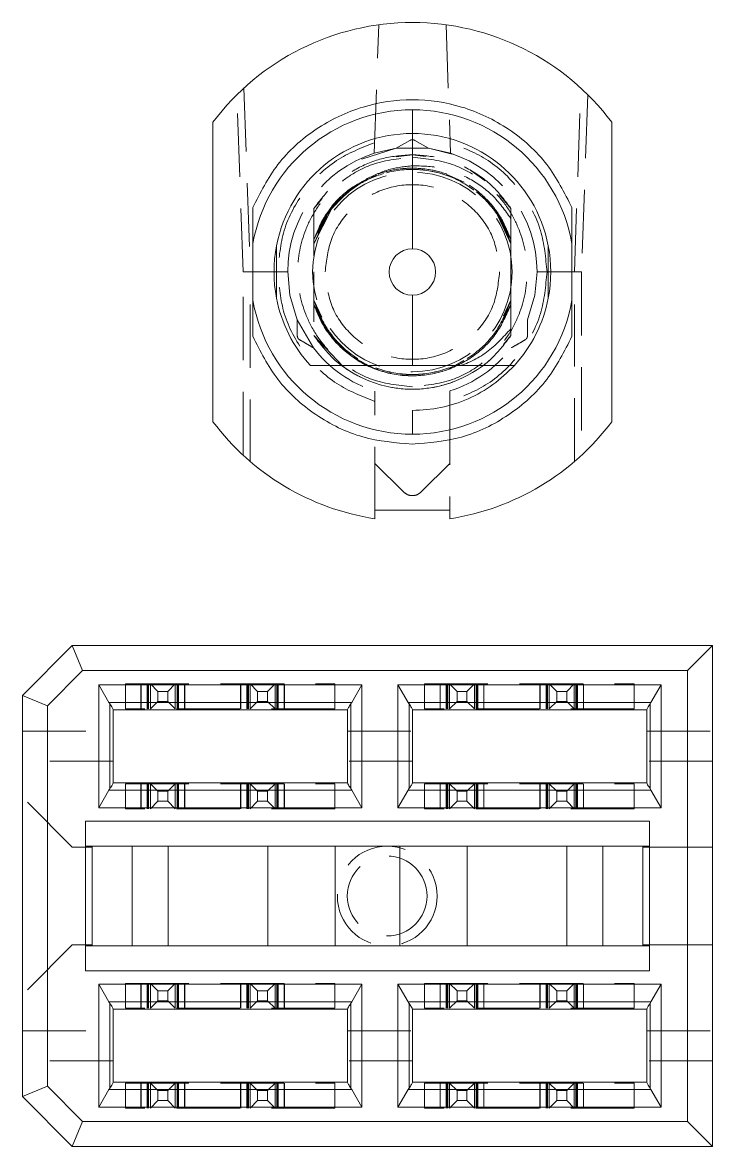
# Model space of a CAD drawing. Header units: millimetres. Extents: x 5 to 589, y 5 to 415.
# Drawn here: x 418.01 to 431.85, y 303.46 to 325.99 of the extents above; entities that cross this region are included whole.
import ezdxf

# ---------------------------------------------------------------- set-up
doc = ezdxf.new("R2010")
doc.units = ezdxf.units.MM
doc.linetypes.add('HIDDEN', pattern=[1.905, 1.27, -0.635])

msp = doc.modelspace()

# ---------------------------------------------------------------- linework, layer by layer
at = {"color": 7, "linetype": 'HIDDEN', "lineweight": 0}
for p, q in [((425.067, 323.369), (425.157, 325.943)), ((426.507, 325.943), (426.597, 323.369)), ((422.453, 324.675), (422.582, 320.989)), ((429.082, 320.989), (429.211, 324.675)), ((422.438, 320.989), (422.313, 324.541)), ((429.35, 324.541), (429.226, 320.989)), ((425.509, 323.468), (424.821, 323.248)), ((425.067, 323.369), (425.509, 323.468)), ((425.509, 323.468), (425.782, 323.625)), ((426.155, 323.468), (425.509, 323.468)), ((425.882, 323.625), (426.155, 323.468)), ((426.155, 323.468), (426.597, 323.369)), ((426.633, 323.349), (426.155, 323.468)), ((425.832, 323.339), (425.508, 323.298)), ((425.832, 323.339), (425.522, 323.3)), ((426.097, 323.306), (425.832, 323.339)), ((427.289, 322.813), (427.007, 323.024)), ((426.872, 322.79), (426.511, 322.948)), ((424.022, 322.46), (423.857, 322.262)), ((423.974, 322.402), (423.857, 322.262)), ((427.807, 322.262), (427.578, 322.536)), ((423.857, 321.99), (423.857, 322.262)), ((423.857, 322.262), (423.857, 321.64)), ((423.857, 321.555), (424.218, 322.26)), ((424.121, 322.154), (423.857, 321.64)), ((423.857, 321.64), (424.121, 322.154)), ((427.807, 321.64), (427.544, 322.152)), ((427.544, 322.111), (427.807, 321.555)), ((427.807, 321.555), (427.544, 322.111)), ((427.544, 322.111), (427.807, 321.555)), ((427.807, 321.555), (427.544, 322.111)), ((427.807, 321.64), (427.807, 322.262)), ((424.087, 322.087), (423.857, 321.64)), ((423.857, 321.555), (424.108, 322.087)), ((424.108, 322.087), (423.857, 321.555)), ((423.857, 321.64), (424.087, 322.087)), ((423.857, 321.555), (424.108, 322.087)), ((424.108, 322.087), (423.857, 321.555)), ((423.857, 321.555), (424.078, 322.025)), ((424.078, 322.025), (423.857, 321.555)), ((427.807, 321.304), (427.807, 322.062)), ((427.807, 322.062), (427.807, 321.64)), ((423.107, 321.513), (423.107, 321.513)), ((423.857, 321.555), (423.857, 321.304)), ((427.807, 320.674), (427.807, 321.304)), ((422.582, 320.989), (422.438, 320.989)), ((422.438, 317.318), (422.438, 320.989)), ((423.132, 320.989), (422.582, 320.989)), ((423.132, 320.989), (423.332, 320.989)), ((423.857, 320.989), (423.857, 320.721)), ((428.332, 320.989), (428.532, 320.989)), ((429.082, 320.989), (428.532, 320.989)), ((429.082, 320.989), (429.226, 320.989)), ((429.226, 320.989), (429.226, 317.318)), ((423.857, 320.907), (423.857, 320.674)), ((423.857, 320.674), (423.857, 320.423)), ((427.807, 319.715), (427.807, 320.674)), ((422.582, 320.339), (422.582, 317.189)), ((424.017, 320.084), (423.857, 320.423)), ((423.857, 320.423), (424.017, 320.084)), ((423.857, 319.988), (423.857, 320.338)), ((424.151, 319.766), (423.857, 320.338)), ((424.151, 319.766), (423.857, 320.338)), ((423.857, 320.338), (423.981, 320.097)), ((427.645, 320.023), (427.807, 320.338)), ((427.807, 320.423), (427.657, 320.106)), ((427.659, 320.11), (427.807, 320.423)), ((427.807, 319.988), (427.807, 320.338)), ((427.807, 320.338), (427.807, 319.988)), ((429.082, 317.189), (429.082, 320.339)), ((423.524, 320.029), (423.846, 319.47)), ((428.14, 320.029), (428.14, 319.714)), ((424.434, 319.1), (423.857, 319.715)), ((423.857, 319.715), (424.055, 319.479)), ((427.658, 319.537), (427.807, 319.715)), ((423.846, 319.47), (423.574, 319.627)), ((425.082, 316.214), (425.082, 318.395)), ((426.582, 318.395), (426.582, 316.214)), ((425.655, 316.581), (425.082, 317.154)), ((426.582, 317.154), (426.009, 316.581)), ((420.077, 312.234), (420.077, 312.734)), ((420.077, 312.734), (424.277, 312.734)), ((420.387, 312.734), (420.387, 312.234)), ((420.392, 312.234), (420.392, 312.734)), ((420.512, 312.234), (420.512, 312.734)), ((420.512, 312.734), (420.512, 312.234)), ((420.532, 312.734), (420.532, 312.234)), ((420.542, 312.234), (420.542, 312.734)), ((420.542, 312.234), (420.542, 312.734)), ((420.577, 312.234), (420.577, 312.734)), ((420.577, 312.734), (420.727, 312.584)), ((421.077, 312.734), (420.927, 312.584)), ((421.077, 312.734), (421.077, 312.234)), ((421.112, 312.734), (421.112, 312.234)), ((421.112, 312.734), (421.112, 312.234)), ((421.122, 312.734), (421.122, 312.234)), ((421.141, 312.234), (421.141, 312.734)), ((421.142, 312.734), (421.142, 312.234)), ((421.262, 312.734), (421.262, 312.234)), ((421.267, 312.234), (421.267, 312.734)), ((422.387, 312.734), (422.387, 312.234)), ((422.392, 312.234), (422.392, 312.734)), ((422.512, 312.234), (422.512, 312.734)), ((422.512, 312.734), (422.512, 312.234)), ((422.532, 312.734), (422.532, 312.234)), ((422.542, 312.234), (422.542, 312.734)), ((422.542, 312.234), (422.542, 312.734)), ((422.577, 312.234), (422.577, 312.734)), ((422.577, 312.734), (422.727, 312.584)), ((422.927, 312.584), (423.077, 312.734)), ((423.077, 312.734), (423.077, 312.234)), ((423.112, 312.734), (423.112, 312.234)), ((423.112, 312.734), (423.112, 312.234)), ((423.122, 312.734), (423.122, 312.234)), ((423.141, 312.234), (423.141, 312.734)), ((423.142, 312.734), (423.142, 312.234)), ((423.262, 312.734), (423.262, 312.234)), ((423.267, 312.234), (423.267, 312.734)), ((424.277, 312.734), (424.277, 312.234)), ((426.077, 312.234), (426.077, 312.734)), ((426.077, 312.734), (430.277, 312.734)), ((426.387, 312.734), (426.387, 312.234)), ((426.392, 312.234), (426.392, 312.734)), ((426.512, 312.234), (426.512, 312.734)), ((426.512, 312.734), (426.512, 312.234)), ((426.532, 312.734), (426.532, 312.234)), ((426.542, 312.234), (426.542, 312.734)), ((426.542, 312.234), (426.542, 312.734)), ((426.577, 312.234), (426.577, 312.734)), ((426.577, 312.734), (426.727, 312.584)), ((427.077, 312.734), (426.927, 312.584)), ((427.077, 312.734), (427.077, 312.234)), ((427.112, 312.734), (427.112, 312.234)), ((427.112, 312.734), (427.112, 312.234)), ((427.122, 312.734), (427.122, 312.234)), ((427.141, 312.234), (427.141, 312.734)), ((427.142, 312.734), (427.142, 312.234)), ((427.262, 312.734), (427.262, 312.234)), ((427.267, 312.234), (427.267, 312.734)), ((428.387, 312.734), (428.387, 312.234)), ((428.392, 312.234), (428.392, 312.734)), ((428.512, 312.234), (428.512, 312.734)), ((428.512, 312.734), (428.512, 312.234)), ((428.532, 312.734), (428.532, 312.234)), ((428.542, 312.234), (428.542, 312.734)), ((428.542, 312.234), (428.542, 312.734)), ((428.577, 312.234), (428.577, 312.734)), ((428.577, 312.734), (428.727, 312.584)), ((428.927, 312.584), (429.077, 312.734)), ((429.077, 312.734), (429.077, 312.234)), ((429.112, 312.734), (429.112, 312.234)), ((429.112, 312.734), (429.112, 312.234)), ((429.122, 312.734), (429.122, 312.234)), ((429.141, 312.234), (429.141, 312.734)), ((429.142, 312.734), (429.142, 312.234)), ((429.262, 312.734), (429.262, 312.234)), ((429.267, 312.234), (429.267, 312.734)), ((430.277, 312.734), (430.277, 312.234)), ((420.727, 312.584), (420.727, 312.384)), ((420.927, 312.584), (420.727, 312.584)), ((420.927, 312.584), (420.927, 312.384)), ((422.727, 312.584), (422.927, 312.584)), ((422.727, 312.584), (422.727, 312.384)), ((422.927, 312.584), (422.927, 312.384)), ((426.727, 312.584), (426.727, 312.384)), ((426.927, 312.584), (426.727, 312.584)), ((426.927, 312.584), (426.927, 312.384)), ((428.727, 312.584), (428.927, 312.584)), ((428.727, 312.584), (428.727, 312.384)), ((428.927, 312.584), (428.927, 312.384)), ((424.277, 312.234), (420.077, 312.234)), ((420.577, 312.234), (420.727, 312.384)), ((420.727, 312.384), (420.927, 312.384)), ((420.927, 312.384), (421.077, 312.234)), ((422.727, 312.384), (422.577, 312.234)), ((422.727, 312.384), (422.927, 312.384)), ((422.927, 312.384), (423.077, 312.234)), ((430.277, 312.234), (426.077, 312.234)), ((426.577, 312.234), (426.727, 312.384)), ((426.727, 312.384), (426.927, 312.384)), ((426.927, 312.384), (427.077, 312.234)), ((428.727, 312.384), (428.577, 312.234)), ((428.727, 312.384), (428.927, 312.384)), ((428.927, 312.384), (429.077, 312.234)), ((418.012, 311.784), (419.832, 311.784)), ((424.532, 311.784), (425.832, 311.784)), ((430.532, 311.784), (431.852, 311.784)), ((419.832, 311.184), (418.012, 311.184)), ((425.832, 311.184), (424.532, 311.184)), ((431.852, 311.184), (430.532, 311.184)), ((420.077, 310.234), (420.077, 310.734)), ((420.077, 310.734), (424.277, 310.734)), ((420.387, 310.734), (420.387, 310.234)), ((420.392, 310.234), (420.392, 310.734)), ((420.512, 310.234), (420.512, 310.734)), ((420.512, 310.734), (420.512, 310.234)), ((420.532, 310.734), (420.532, 310.234)), ((420.542, 310.234), (420.542, 310.734)), ((420.542, 310.234), (420.542, 310.734)), ((420.577, 310.234), (420.577, 310.734)), ((420.577, 310.734), (420.727, 310.584)), ((421.077, 310.734), (420.927, 310.584)), ((421.077, 310.734), (421.077, 310.234)), ((421.112, 310.734), (421.112, 310.234)), ((421.112, 310.734), (421.112, 310.234)), ((421.122, 310.734), (421.122, 310.234)), ((421.141, 310.234), (421.141, 310.734)), ((421.142, 310.734), (421.142, 310.234)), ((421.262, 310.734), (421.262, 310.234)), ((421.267, 310.234), (421.267, 310.734)), ((422.387, 310.734), (422.387, 310.234)), ((422.392, 310.234), (422.392, 310.734)), ((422.512, 310.234), (422.512, 310.734)), ((422.512, 310.734), (422.512, 310.234)), ((422.532, 310.734), (422.532, 310.234)), ((422.542, 310.234), (422.542, 310.734)), ((422.542, 310.234), (422.542, 310.734)), ((422.577, 310.234), (422.577, 310.734)), ((422.577, 310.734), (422.727, 310.584)), ((422.927, 310.584), (423.077, 310.734)), ((423.077, 310.734), (423.077, 310.234)), ((423.112, 310.734), (423.112, 310.234)), ((423.112, 310.734), (423.112, 310.234)), ((423.122, 310.734), (423.122, 310.234)), ((423.141, 310.234), (423.141, 310.734)), ((423.142, 310.734), (423.142, 310.234)), ((423.262, 310.734), (423.262, 310.234)), ((423.267, 310.234), (423.267, 310.734)), ((424.277, 310.734), (424.277, 310.234)), ((426.077, 310.234), (426.077, 310.734)), ((426.077, 310.734), (430.277, 310.734)), ((426.387, 310.734), (426.387, 310.234)), ((426.392, 310.234), (426.392, 310.734)), ((426.512, 310.234), (426.512, 310.734)), ((426.512, 310.734), (426.512, 310.234)), ((426.532, 310.734), (426.532, 310.234)), ((426.542, 310.234), (426.542, 310.734)), ((426.542, 310.234), (426.542, 310.734)), ((426.577, 310.234), (426.577, 310.734)), ((426.577, 310.734), (426.727, 310.584)), ((427.077, 310.734), (426.927, 310.584)), ((427.077, 310.734), (427.077, 310.234)), ((427.112, 310.734), (427.112, 310.234)), ((427.112, 310.734), (427.112, 310.234)), ((427.122, 310.734), (427.122, 310.234)), ((427.141, 310.234), (427.141, 310.734)), ((427.142, 310.734), (427.142, 310.234)), ((427.262, 310.734), (427.262, 310.234)), ((427.267, 310.234), (427.267, 310.734)), ((428.387, 310.734), (428.387, 310.234)), ((428.392, 310.234), (428.392, 310.734)), ((428.512, 310.234), (428.512, 310.734)), ((428.512, 310.734), (428.512, 310.234)), ((428.532, 310.734), (428.532, 310.234)), ((428.542, 310.234), (428.542, 310.734)), ((428.542, 310.234), (428.542, 310.734)), ((428.577, 310.234), (428.577, 310.734)), ((428.577, 310.734), (428.727, 310.584)), ((428.927, 310.584), (429.077, 310.734)), ((429.077, 310.734), (429.077, 310.234)), ((429.112, 310.734), (429.112, 310.234)), ((429.112, 310.734), (429.112, 310.234)), ((429.122, 310.734), (429.122, 310.234)), ((429.141, 310.234), (429.141, 310.734)), ((429.142, 310.734), (429.142, 310.234)), ((429.262, 310.734), (429.262, 310.234)), ((429.267, 310.234), (429.267, 310.734)), ((430.277, 310.734), (430.277, 310.234)), ((419.012, 309.464), (418.012, 310.464)), ((420.927, 310.584), (420.727, 310.584)), ((420.727, 310.584), (420.727, 310.384)), ((420.927, 310.584), (420.927, 310.384)), ((422.727, 310.584), (422.927, 310.584)), ((422.727, 310.584), (422.727, 310.384)), ((422.927, 310.584), (422.927, 310.384)), ((426.727, 310.584), (426.727, 310.384)), ((426.927, 310.584), (426.727, 310.584)), ((426.927, 310.584), (426.927, 310.384)), ((428.727, 310.584), (428.927, 310.584)), ((428.727, 310.584), (428.727, 310.384)), ((428.927, 310.584), (428.927, 310.384)), ((424.277, 310.234), (420.077, 310.234)), ((420.577, 310.234), (420.727, 310.384)), ((420.727, 310.384), (420.927, 310.384)), ((420.927, 310.384), (421.077, 310.234)), ((422.727, 310.384), (422.577, 310.234)), ((422.727, 310.384), (422.927, 310.384)), ((422.927, 310.384), (423.077, 310.234)), ((430.277, 310.234), (426.077, 310.234)), ((426.577, 310.234), (426.727, 310.384)), ((426.727, 310.384), (426.927, 310.384)), ((426.927, 310.384), (427.077, 310.234)), ((428.727, 310.384), (428.577, 310.234)), ((428.727, 310.384), (428.927, 310.384)), ((428.927, 310.384), (429.077, 310.234)), ((419.276, 309.464), (419.012, 309.464)), ((431.852, 309.464), (430.588, 309.464)), ((419.012, 307.504), (418.012, 306.504)), ((419.012, 307.504), (419.276, 307.504)), ((431.852, 307.504), (430.588, 307.504)), ((420.077, 306.234), (420.077, 306.734)), ((420.077, 306.734), (424.277, 306.734)), ((420.387, 306.734), (420.387, 306.234)), ((420.392, 306.234), (420.392, 306.734)), ((420.512, 306.234), (420.512, 306.734)), ((420.512, 306.734), (420.512, 306.234)), ((420.532, 306.734), (420.532, 306.234)), ((420.542, 306.234), (420.542, 306.734)), ((420.542, 306.234), (420.542, 306.734)), ((420.577, 306.234), (420.577, 306.734)), ((420.577, 306.734), (420.727, 306.584)), ((420.727, 306.584), (420.727, 306.384)), ((420.927, 306.584), (420.727, 306.584)), ((421.077, 306.734), (420.927, 306.584)), ((420.927, 306.584), (420.927, 306.384)), ((421.077, 306.734), (421.077, 306.234)), ((421.112, 306.734), (421.112, 306.234)), ((421.112, 306.734), (421.112, 306.234)), ((421.122, 306.734), (421.122, 306.234)), ((421.141, 306.234), (421.141, 306.734)), ((421.142, 306.734), (421.142, 306.234)), ((421.262, 306.734), (421.262, 306.234)), ((421.267, 306.234), (421.267, 306.734)), ((422.387, 306.734), (422.387, 306.234)), ((422.392, 306.234), (422.392, 306.734)), ((422.512, 306.234), (422.512, 306.734)), ((422.512, 306.734), (422.512, 306.234)), ((422.532, 306.734), (422.532, 306.234)), ((422.542, 306.234), (422.542, 306.734)), ((422.542, 306.234), (422.542, 306.734)), ((422.577, 306.234), (422.577, 306.734)), ((422.577, 306.734), (422.727, 306.584)), ((422.727, 306.584), (422.927, 306.584)), ((422.727, 306.584), (422.727, 306.384)), ((422.927, 306.584), (423.077, 306.734)), ((422.927, 306.584), (422.927, 306.384)), ((423.077, 306.734), (423.077, 306.234)), ((423.112, 306.734), (423.112, 306.234)), ((423.112, 306.734), (423.112, 306.234)), ((423.122, 306.734), (423.122, 306.234)), ((423.141, 306.234), (423.141, 306.734)), ((423.142, 306.734), (423.142, 306.234)), ((423.262, 306.734), (423.262, 306.234)), ((423.267, 306.234), (423.267, 306.734)), ((424.277, 306.734), (424.277, 306.234)), ((426.077, 306.234), (426.077, 306.734)), ((426.077, 306.734), (430.277, 306.734)), ((426.387, 306.734), (426.387, 306.234)), ((426.392, 306.234), (426.392, 306.734)), ((426.512, 306.234), (426.512, 306.734)), ((426.512, 306.734), (426.512, 306.234)), ((426.532, 306.734), (426.532, 306.234)), ((426.542, 306.234), (426.542, 306.734)), ((426.542, 306.234), (426.542, 306.734)), ((426.577, 306.234), (426.577, 306.734)), ((426.577, 306.734), (426.727, 306.584)), ((426.727, 306.584), (426.727, 306.384)), ((426.927, 306.584), (426.727, 306.584)), ((427.077, 306.734), (426.927, 306.584)), ((426.927, 306.584), (426.927, 306.384)), ((427.077, 306.734), (427.077, 306.234)), ((427.112, 306.734), (427.112, 306.234)), ((427.112, 306.734), (427.112, 306.234)), ((427.122, 306.734), (427.122, 306.234)), ((427.141, 306.234), (427.141, 306.734)), ((427.142, 306.734), (427.142, 306.234)), ((427.262, 306.734), (427.262, 306.234)), ((427.267, 306.234), (427.267, 306.734)), ((428.387, 306.734), (428.387, 306.234)), ((428.392, 306.234), (428.392, 306.734)), ((428.512, 306.234), (428.512, 306.734)), ((428.512, 306.734), (428.512, 306.234)), ((428.532, 306.734), (428.532, 306.234)), ((428.542, 306.234), (428.542, 306.734)), ((428.542, 306.234), (428.542, 306.734)), ((428.577, 306.234), (428.577, 306.734)), ((428.577, 306.734), (428.727, 306.584)), ((428.727, 306.584), (428.927, 306.584)), ((428.727, 306.584), (428.727, 306.384)), ((428.927, 306.584), (429.077, 306.734)), ((428.927, 306.584), (428.927, 306.384)), ((429.077, 306.734), (429.077, 306.234)), ((429.112, 306.734), (429.112, 306.234)), ((429.112, 306.734), (429.112, 306.234)), ((429.122, 306.734), (429.122, 306.234)), ((429.141, 306.234), (429.141, 306.734)), ((429.142, 306.734), (429.142, 306.234)), ((429.262, 306.734), (429.262, 306.234)), ((429.267, 306.234), (429.267, 306.734)), ((430.277, 306.734), (430.277, 306.234)), ((420.577, 306.234), (420.727, 306.384)), ((420.727, 306.384), (420.927, 306.384)), ((420.927, 306.384), (421.077, 306.234)), ((422.727, 306.384), (422.577, 306.234)), ((422.727, 306.384), (422.927, 306.384)), ((422.927, 306.384), (423.077, 306.234)), ((426.577, 306.234), (426.727, 306.384)), ((426.727, 306.384), (426.927, 306.384)), ((426.927, 306.384), (427.077, 306.234)), ((428.727, 306.384), (428.577, 306.234)), ((428.727, 306.384), (428.927, 306.384)), ((428.927, 306.384), (429.077, 306.234)), ((424.277, 306.234), (420.077, 306.234)), ((430.277, 306.234), (426.077, 306.234)), ((418.012, 305.784), (419.832, 305.784)), ((424.532, 305.784), (425.832, 305.784)), ((430.532, 305.784), (431.852, 305.784)), ((419.832, 305.184), (418.012, 305.184)), ((425.832, 305.184), (424.532, 305.184)), ((431.852, 305.184), (430.532, 305.184)), ((420.077, 304.234), (420.077, 304.734)), ((420.077, 304.734), (424.277, 304.734)), ((420.387, 304.734), (420.387, 304.234)), ((420.392, 304.234), (420.392, 304.734)), ((420.512, 304.234), (420.512, 304.734)), ((420.512, 304.734), (420.512, 304.234)), ((420.532, 304.734), (420.532, 304.234)), ((420.542, 304.234), (420.542, 304.734)), ((420.542, 304.234), (420.542, 304.734)), ((420.577, 304.234), (420.577, 304.734)), ((420.577, 304.734), (420.727, 304.584)), ((420.927, 304.584), (420.727, 304.584)), ((420.727, 304.584), (420.727, 304.384)), ((421.077, 304.734), (420.927, 304.584)), ((420.927, 304.584), (420.927, 304.384)), ((421.077, 304.734), (421.077, 304.234)), ((421.112, 304.734), (421.112, 304.234)), ((421.112, 304.734), (421.112, 304.234)), ((421.122, 304.734), (421.122, 304.234)), ((421.141, 304.234), (421.141, 304.734)), ((421.142, 304.734), (421.142, 304.234)), ((421.262, 304.734), (421.262, 304.234)), ((421.267, 304.234), (421.267, 304.734)), ((422.387, 304.734), (422.387, 304.234)), ((422.392, 304.234), (422.392, 304.734)), ((422.512, 304.234), (422.512, 304.734)), ((422.512, 304.734), (422.512, 304.234)), ((422.532, 304.734), (422.532, 304.234)), ((422.542, 304.234), (422.542, 304.734)), ((422.542, 304.234), (422.542, 304.734)), ((422.577, 304.234), (422.577, 304.734)), ((422.577, 304.734), (422.727, 304.584)), ((422.727, 304.584), (422.927, 304.584)), ((422.727, 304.584), (422.727, 304.384)), ((422.927, 304.584), (423.077, 304.734)), ((422.927, 304.584), (422.927, 304.384)), ((423.077, 304.734), (423.077, 304.234)), ((423.112, 304.734), (423.112, 304.234)), ((423.112, 304.734), (423.112, 304.234)), ((423.122, 304.734), (423.122, 304.234)), ((423.141, 304.234), (423.141, 304.734)), ((423.142, 304.734), (423.142, 304.234)), ((423.262, 304.734), (423.262, 304.234)), ((423.267, 304.234), (423.267, 304.734)), ((424.277, 304.734), (424.277, 304.234)), ((426.077, 304.234), (426.077, 304.734)), ((426.077, 304.734), (430.277, 304.734)), ((426.387, 304.734), (426.387, 304.234)), ((426.392, 304.234), (426.392, 304.734)), ((426.512, 304.234), (426.512, 304.734)), ((426.512, 304.734), (426.512, 304.234)), ((426.532, 304.734), (426.532, 304.234)), ((426.542, 304.234), (426.542, 304.734)), ((426.542, 304.234), (426.542, 304.734)), ((426.577, 304.234), (426.577, 304.734)), ((426.577, 304.734), (426.727, 304.584)), ((426.727, 304.584), (426.727, 304.384)), ((426.927, 304.584), (426.727, 304.584)), ((427.077, 304.734), (426.927, 304.584)), ((426.927, 304.584), (426.927, 304.384)), ((427.077, 304.734), (427.077, 304.234)), ((427.112, 304.734), (427.112, 304.234)), ((427.112, 304.734), (427.112, 304.234)), ((427.122, 304.734), (427.122, 304.234)), ((427.141, 304.234), (427.141, 304.734)), ((427.142, 304.734), (427.142, 304.234)), ((427.262, 304.734), (427.262, 304.234)), ((427.267, 304.234), (427.267, 304.734)), ((428.387, 304.734), (428.387, 304.234)), ((428.392, 304.234), (428.392, 304.734)), ((428.512, 304.234), (428.512, 304.734)), ((428.512, 304.734), (428.512, 304.234)), ((428.532, 304.734), (428.532, 304.234)), ((428.542, 304.234), (428.542, 304.734)), ((428.542, 304.234), (428.542, 304.734)), ((428.577, 304.234), (428.577, 304.734)), ((428.577, 304.734), (428.727, 304.584)), ((428.727, 304.584), (428.927, 304.584)), ((428.727, 304.584), (428.727, 304.384)), ((428.927, 304.584), (429.077, 304.734)), ((428.927, 304.584), (428.927, 304.384)), ((429.077, 304.734), (429.077, 304.234)), ((429.112, 304.734), (429.112, 304.234)), ((429.112, 304.734), (429.112, 304.234)), ((429.122, 304.734), (429.122, 304.234)), ((429.141, 304.234), (429.141, 304.734)), ((429.142, 304.734), (429.142, 304.234)), ((429.262, 304.734), (429.262, 304.234)), ((429.267, 304.234), (429.267, 304.734)), ((430.277, 304.734), (430.277, 304.234)), ((420.577, 304.234), (420.727, 304.384)), ((420.727, 304.384), (420.927, 304.384)), ((420.927, 304.384), (421.077, 304.234)), ((422.727, 304.384), (422.577, 304.234)), ((422.727, 304.384), (422.927, 304.384)), ((422.927, 304.384), (423.077, 304.234)), ((426.577, 304.234), (426.727, 304.384)), ((426.727, 304.384), (426.927, 304.384)), ((426.927, 304.384), (427.077, 304.234)), ((428.727, 304.384), (428.577, 304.234)), ((428.727, 304.384), (428.927, 304.384)), ((428.927, 304.384), (429.077, 304.234)), ((424.277, 304.234), (420.077, 304.234)), ((430.277, 304.234), (426.077, 304.234))]:
    msp.add_line(p, q, dxfattribs=at)
at = {"color": 7, "linetype": 'Continuous', "lineweight": 15}
for p, q in [((425.832, 323.764), (425.832, 324.239)), ((421.832, 323.989), (421.832, 317.989)), ((429.832, 317.989), (429.832, 323.989)), ((425.832, 323.764), (425.832, 321.454)), ((425.832, 320.524), (425.832, 319.114)), ((425.832, 317.739), (425.832, 318.214)), ((425.082, 316.214), (426.582, 316.214)), ((425.082, 316.045), (425.082, 316.214)), ((426.582, 316.045), (426.582, 316.214)), ((419.012, 313.504), (418.012, 312.504)), ((419.219, 313.004), (419.012, 313.504)), ((431.852, 313.504), (419.012, 313.504)), ((431.852, 313.504), (431.352, 313.004)), ((431.852, 303.464), (431.852, 313.504)), ((418.512, 312.297), (419.219, 313.004)), ((431.352, 313.004), (419.219, 313.004)), ((431.352, 303.964), (431.352, 313.004)), ((419.543, 310.254), (419.543, 312.714)), ((419.543, 312.714), (424.821, 312.714)), ((419.543, 312.714), (419.747, 312.36)), ((424.821, 312.714), (424.616, 312.36)), ((424.821, 312.714), (424.821, 310.254)), ((425.543, 312.714), (430.821, 312.714)), ((425.543, 310.254), (425.543, 312.714)), ((425.543, 312.714), (425.747, 312.36)), ((430.821, 312.714), (430.616, 312.36)), ((430.821, 312.714), (430.821, 310.254)), ((418.512, 312.297), (418.012, 312.504)), ((418.012, 304.464), (418.012, 312.504)), ((418.512, 312.297), (418.512, 304.671)), ((424.616, 312.36), (419.747, 312.36)), ((419.765, 312.332), (419.765, 310.635)), ((419.832, 310.749), (419.832, 312.219)), ((424.532, 312.214), (419.832, 312.214)), ((424.532, 310.749), (424.532, 312.219)), ((424.599, 312.332), (424.599, 310.635)), ((430.616, 312.36), (425.747, 312.36)), ((425.765, 312.332), (425.765, 310.635)), ((425.832, 310.749), (425.832, 312.219)), ((430.532, 312.214), (425.832, 312.214)), ((430.532, 310.749), (430.532, 312.219)), ((430.599, 312.332), (430.599, 310.635)), ((424.532, 310.754), (419.832, 310.754)), ((430.532, 310.754), (425.832, 310.754)), ((419.747, 310.607), (419.543, 310.254)), ((419.747, 310.607), (424.616, 310.607)), ((424.616, 310.607), (424.821, 310.254)), ((425.543, 310.254), (425.747, 310.607)), ((425.747, 310.607), (430.616, 310.607)), ((430.616, 310.607), (430.821, 310.254)), ((424.821, 310.254), (419.543, 310.254)), ((430.821, 310.254), (425.543, 310.254)), ((419.276, 309.984), (430.588, 309.984)), ((419.276, 306.984), (419.276, 309.984)), ((430.588, 309.984), (430.588, 306.984)), ((419.276, 309.484), (430.588, 309.484)), ((419.412, 309.464), (419.276, 309.464)), ((419.412, 309.484), (419.412, 309.464)), ((419.412, 307.504), (419.412, 309.464)), ((420.212, 307.484), (420.212, 309.484)), ((420.932, 307.484), (420.932, 309.484)), ((422.932, 307.484), (422.932, 309.484)), ((424.282, 307.484), (424.282, 309.484)), ((425.582, 307.484), (425.582, 309.484)), ((426.932, 307.484), (426.932, 309.484)), ((428.932, 309.484), (428.932, 307.484)), ((429.652, 309.484), (429.652, 307.484)), ((430.452, 309.484), (430.452, 309.464)), ((430.588, 309.464), (430.452, 309.464)), ((430.452, 307.504), (430.452, 309.464)), ((419.412, 307.504), (419.276, 307.504)), ((419.276, 307.484), (430.588, 307.484)), ((419.412, 307.504), (419.412, 307.484)), ((430.452, 307.504), (430.452, 307.484)), ((430.588, 307.504), (430.452, 307.504)), ((430.588, 306.984), (419.276, 306.984)), ((419.543, 306.714), (424.821, 306.714)), ((419.543, 304.254), (419.543, 306.714)), ((419.543, 306.714), (419.747, 306.36)), ((424.616, 306.36), (424.821, 306.714)), ((424.821, 306.714), (424.821, 304.254)), ((425.543, 306.714), (430.821, 306.714)), ((425.543, 304.254), (425.543, 306.714)), ((425.543, 306.714), (425.747, 306.36)), ((430.821, 306.714), (430.616, 306.36)), ((430.821, 306.714), (430.821, 304.254)), ((419.747, 306.36), (424.616, 306.36)), ((425.747, 306.36), (430.616, 306.36)), ((419.765, 306.332), (419.765, 304.635)), ((419.832, 304.749), (419.832, 306.219)), ((419.832, 306.214), (424.532, 306.214)), ((424.532, 306.219), (424.532, 304.749)), ((424.599, 306.332), (424.599, 304.635)), ((425.765, 306.332), (425.765, 304.635)), ((425.832, 304.749), (425.832, 306.219)), ((425.832, 306.214), (430.532, 306.214)), ((430.532, 306.219), (430.532, 304.749)), ((430.599, 306.332), (430.599, 304.635)), ((418.012, 304.464), (418.512, 304.671)), ((418.512, 304.671), (419.219, 303.964)), ((419.747, 304.607), (419.543, 304.254)), ((419.747, 304.607), (424.616, 304.607)), ((424.532, 304.754), (419.832, 304.754)), ((424.616, 304.607), (424.821, 304.254)), ((425.747, 304.607), (425.543, 304.254)), ((425.747, 304.607), (430.616, 304.607)), ((430.532, 304.754), (425.832, 304.754)), ((430.616, 304.607), (430.821, 304.254)), ((419.012, 303.464), (418.012, 304.464)), ((424.821, 304.254), (419.543, 304.254)), ((430.821, 304.254), (425.543, 304.254)), ((419.219, 303.964), (419.012, 303.464)), ((419.219, 303.964), (431.352, 303.964)), ((431.852, 303.464), (431.352, 303.964)), ((431.852, 303.464), (419.012, 303.464))]:
    msp.add_line(p, q, dxfattribs=at)
at = {"color": 7, "linetype": 'HIDDEN', "lineweight": 0, "flags": 128}
for points in [[(426.859, 322.768), (426.859, 322.768)], [(423.857, 322.262), (423.857, 322.262)], [(427.807, 322.262), (427.807, 322.262)], [(427.807, 322.262), (427.807, 322.262)], [(427.807, 322.262), (427.807, 322.262)], [(427.807, 322.262), (427.807, 322.262)], [(427.807, 322.262), (427.807, 322.262)], [(427.807, 322.262), (427.807, 322.262)], [(427.807, 322.262), (427.807, 322.262)], [(427.611, 322.016), (427.611, 322.016)], [(423.857, 321.555), (423.857, 321.555)], [(423.857, 321.555), (423.857, 321.555)], [(423.857, 321.555), (423.857, 321.555)], [(423.857, 321.555), (423.857, 321.555)], [(423.857, 321.555), (423.857, 321.555)], [(423.857, 321.555), (423.857, 321.555)], [(423.857, 321.555), (423.857, 321.555)], [(423.857, 321.555), (423.857, 321.555)], [(427.807, 321.304), (427.807, 321.304)], [(423.524, 320.029), (423.376, 320.523), (423.332, 320.997)], [(428.332, 320.989), (428.288, 320.523), (428.14, 320.029)], [(427.807, 320.674), (427.807, 320.674)], [(423.857, 320.423), (423.857, 320.423)], [(423.857, 320.423), (423.857, 320.423)], [(423.857, 320.423), (423.857, 320.423)], [(423.857, 320.423), (423.857, 320.423)], [(423.857, 320.423), (423.857, 320.423)], [(423.857, 319.715), (423.857, 319.715)], [(427.807, 319.715), (427.807, 319.715)], [(427.807, 319.715), (427.807, 319.715)], [(427.807, 319.715), (427.807, 319.715)], [(427.807, 319.715), (427.807, 319.715)], [(427.807, 319.715), (427.807, 319.715)], [(427.807, 319.715), (427.807, 319.715)], [(427.807, 319.715), (427.807, 319.715)], [(427.807, 319.715), (427.807, 319.715)], [(426.608, 319.06), (426.579, 319.056), (426.57, 319.056), (426.569, 319.056), (426.568, 319.056), (426.568, 319.057), (426.568, 319.057), (426.568, 319.057), (426.568, 319.057), (426.568, 319.057), (426.568, 319.057), (426.568, 319.057), (426.568, 319.057), (426.568, 319.056), (426.568, 319.056), (426.568, 319.056), (426.568, 319.056), (426.568, 319.056), (426.568, 319.056), (426.568, 319.056), (426.568, 319.057), (426.568, 319.057), (426.568, 319.057), (426.568, 319.057), (426.568, 319.057), (426.568, 319.057), (426.568, 319.057), (426.568, 319.057), (426.568, 319.057), (426.568, 319.058), (426.568, 319.058), (426.571, 319.061), (426.701, 319.125), (426.864, 319.212)]]:
    msp.add_lwpolyline(points, dxfattribs=at)
at = {"color": 7, "linetype": 'HIDDEN', "lineweight": 0}
for centre, radius in [((425.832, 320.989), 2), ((425.327, 308.484), 1), ((425.327, 308.484), 0.8)]:
    msp.add_circle(centre, radius, dxfattribs=at)
at = {"color": 7, "linetype": 'Continuous', "lineweight": 15}
for radius, start, end in [(5, 36.8699, 143.1301), (3.25, 90, 169.9367), (3.25, 10.0633, 90), (2.775, 90, 169.1071), (2.775, 10.8929, 90), (2.775, 169.1068, 190.8929), (0.465, 90, 270), (0.465, 270, 90), (2.775, 349.1067, 10.8938), (3.25, 190.0633, 270), (2.775, 190.8932, 222.5066), (3.25, 270, 349.9367), (2.775, 317.4934, 349.1071), (5, 216.8699, 261.3731), (5, 278.6269, 323.1301)]:
    msp.add_arc((425.832, 320.989), radius, start, end, dxfattribs=at)
at = {"color": 7, "linetype": 'HIDDEN', "lineweight": 0}
for radius, start, end in [(2.5, 107.8157, 180), (2.5, 0, 72.1843), (2.35, 233.5058, 327.1851), (2.5, 217.4202, 252.5424), (2.5, 287.4576, 322.5798)]:
    msp.add_arc((425.832, 320.989), radius, start, end, dxfattribs=at)
at = {"color": 7, "linetype": 'Continuous', "lineweight": 15}
for centre, start_param, end_param in [((419.951, 312.714), 2.356194, 2.438914), ((424.412, 312.714), 3.844272, 3.926991), ((425.951, 312.714), 2.356194, 2.438914), ((430.412, 312.714), 3.844272, 3.926991), ((419.951, 310.254), 0.702679, 0.785398), ((424.412, 310.254), 5.497787, 5.580506), ((425.951, 310.254), 0.702679, 0.785398), ((430.412, 310.254), 5.497787, 5.580506), ((419.951, 306.714), 2.356194, 2.438914), ((424.412, 306.714), 3.844272, 3.926991), ((425.951, 306.714), 2.356194, 2.438914), ((430.412, 306.714), 3.844272, 3.926991), ((419.951, 304.254), 0.702679, 0.785398), ((424.412, 304.254), 5.497787, 5.580506), ((425.951, 304.254), 0.702679, 0.785398), ((430.412, 304.254), 5.497787, 5.580506)]:
    msp.add_ellipse(centre, major_axis=(0, 0.5), ratio=0.57735, start_param=start_param, end_param=end_param, dxfattribs=at)
for points, knots in [([(422.632, 322.278), (422.783, 322.577), (423.092, 323.189), (423.875, 323.891), (424.815, 324.34), (425.832, 324.487), (426.849, 324.34), (427.789, 323.891), (428.572, 323.189), (428.881, 322.577), (429.032, 322.278)], [0, 0, 0, 0, 0.122205, 0.25, 0.377796, 0.500001, 0.622203, 0.750001, 0.877796, 1, 1, 1, 1]), ([(422.632, 321.557), (422.632, 321.557), (422.632, 321.558), (422.632, 321.57), (422.632, 321.614), (422.632, 321.81), (422.632, 322.044), (422.632, 322.24), (422.632, 322.278)], [0, 0, 0, 0, 0.01693, 0.039297, 0.081697, 0.236194, 0.85216, 1, 1, 1, 1]), ([(429.032, 321.557), (429.032, 321.557), (429.032, 321.558), (429.032, 321.57), (429.032, 321.614), (429.032, 321.81), (429.032, 322.044), (429.032, 322.24), (429.032, 322.278)], [0, 0, 0, 0, 0.01693, 0.039297, 0.081697, 0.236194, 0.85216, 1, 1, 1, 1]), ([(422.632, 320.421), (422.632, 320.597), (422.632, 320.949), (422.632, 321.343), (422.632, 321.535), (422.632, 321.557)], [0, 0, 0, 0, 0.469096, 0.939612, 1, 1, 1, 1]), ([(423.107, 321.513), (423.107, 321.223), (423.107, 320.87), (423.107, 320.526), (423.107, 320.464)], [0, 0, 0, 0, 0.821481, 1, 1, 1, 1]), ([(428.557, 320.464), (428.557, 320.755), (428.557, 321.108), (428.557, 321.452), (428.557, 321.513)], [0, 0, 0, 0, 0.8215, 1, 1, 1, 1]), ([(429.032, 320.421), (429.032, 320.597), (429.032, 320.949), (429.032, 321.343), (429.032, 321.535), (429.032, 321.557)], [0, 0, 0, 0, 0.469096, 0.939612, 1, 1, 1, 1]), ([(422.632, 319.7), (422.632, 319.834), (422.632, 320.008), (422.632, 320.202), (422.632, 320.283), (422.632, 320.337), (422.632, 320.376), (422.632, 320.402), (422.632, 320.417), (422.632, 320.421), (422.632, 320.421), (422.632, 320.421)], [0, 0, 0, 0, 0.52193, 0.674709, 0.779639, 0.851735, 0.901662, 0.954568, 0.975882, 0.993094, 1, 1, 1, 1]), ([(429.032, 319.7), (429.032, 319.834), (429.032, 320.008), (429.032, 320.202), (429.032, 320.283), (429.032, 320.337), (429.032, 320.376), (429.032, 320.402), (429.032, 320.417), (429.032, 320.421), (429.032, 320.421), (429.032, 320.421)], [0, 0, 0, 0, 0.52193, 0.674709, 0.779639, 0.851735, 0.901662, 0.954568, 0.975882, 0.993094, 1, 1, 1, 1]), ([(425.826, 317.539), (425.492, 317.568), (424.81, 317.626), (423.872, 318.092), (423.091, 318.789), (422.783, 319.401), (422.632, 319.7)], [0, 0, 0, 0, 0.244423, 0.5, 0.755575, 1, 1, 1, 1]), ([(429.032, 319.7), (428.881, 319.4), (428.571, 318.787), (427.786, 318.089), (426.845, 317.623), (426.16, 317.567), (425.826, 317.539)], [0, 0, 0, 0, 0.244391, 0.499999, 0.755609, 1, 1, 1, 1]), ([(423.786, 319.114), (424.224, 319.114), (424.827, 319.114), (425.616, 319.114), (425.832, 319.114)], [0, 0, 0, 0, 0.725759, 1, 1, 1, 1]), ([(425.832, 319.114), (426.027, 319.114), (426.531, 319.114), (427.213, 319.114), (427.662, 319.114), (427.878, 319.114)], [0, 0, 0, 0, 0.246527, 0.63814, 1, 1, 1, 1]), ([(425.832, 318.214), (426.024, 318.225), (426.407, 318.248), (426.956, 318.433), (427.464, 318.713), (427.74, 318.98), (427.878, 319.114)], [0, 0, 0, 0, 0.249998, 0.500001, 0.750001, 1, 1, 1, 1]), ([(419.832, 312.219), (419.828, 312.23), (419.821, 312.251), (419.784, 312.305), (419.765, 312.332)], [0, 0, 0, 0, 0.49317, 1, 1, 1, 1]), ([(424.599, 312.332), (424.581, 312.306), (424.544, 312.252), (424.536, 312.23), (424.532, 312.219)], [0, 0, 0, 0, 0.497824, 1, 1, 1, 1]), ([(425.832, 312.219), (425.828, 312.23), (425.821, 312.251), (425.784, 312.305), (425.765, 312.332)], [0, 0, 0, 0, 0.49317, 1, 1, 1, 1]), ([(430.599, 312.332), (430.581, 312.306), (430.544, 312.252), (430.536, 312.23), (430.532, 312.219)], [0, 0, 0, 0, 0.497828, 1, 1, 1, 1]), ([(419.765, 310.635), (419.783, 310.662), (419.82, 310.716), (419.828, 310.738), (419.832, 310.749)], [0, 0, 0, 0, 0.497824, 1, 1, 1, 1]), ([(424.532, 310.749), (424.536, 310.738), (424.543, 310.716), (424.58, 310.663), (424.599, 310.635)], [0, 0, 0, 0, 0.49317, 1, 1, 1, 1]), ([(425.765, 310.635), (425.783, 310.662), (425.82, 310.716), (425.828, 310.738), (425.832, 310.749)], [0, 0, 0, 0, 0.497824, 1, 1, 1, 1]), ([(430.532, 310.749), (430.536, 310.738), (430.543, 310.716), (430.58, 310.663), (430.599, 310.635)], [0, 0, 0, 0, 0.493167, 1, 1, 1, 1]), ([(419.765, 306.332), (419.783, 306.306), (419.82, 306.252), (419.828, 306.23), (419.832, 306.219)], [0, 0, 0, 0, 0.497821, 1, 1, 1, 1]), ([(424.532, 306.219), (424.536, 306.23), (424.543, 306.252), (424.58, 306.305), (424.599, 306.332)], [0, 0, 0, 0, 0.493174, 1, 1, 1, 1]), ([(425.832, 306.219), (425.828, 306.23), (425.821, 306.252), (425.784, 306.305), (425.765, 306.332)], [0, 0, 0, 0, 0.493174, 1, 1, 1, 1]), ([(430.599, 306.332), (430.581, 306.306), (430.544, 306.252), (430.536, 306.23), (430.532, 306.219)], [0, 0, 0, 0, 0.4978241, 1, 1, 1, 1]), ([(419.765, 304.635), (419.783, 304.662), (419.82, 304.716), (419.828, 304.738), (419.832, 304.749)], [0, 0, 0, 0, 0.497824, 1, 1, 1, 1]), ([(424.599, 304.635), (424.581, 304.662), (424.544, 304.716), (424.536, 304.738), (424.532, 304.749)], [0, 0, 0, 0, 0.497824, 1, 1, 1, 1]), ([(425.765, 304.635), (425.783, 304.662), (425.82, 304.716), (425.828, 304.738), (425.832, 304.749)], [0, 0, 0, 0, 0.497824, 1, 1, 1, 1]), ([(430.599, 304.635), (430.581, 304.662), (430.544, 304.716), (430.536, 304.738), (430.532, 304.749)], [0, 0, 0, 0, 0.497828, 1, 1, 1, 1])]:
    msp.add_open_spline(points, degree=3, knots=knots, dxfattribs=at)
at = {"color": 7, "linetype": 'HIDDEN', "lineweight": 0}
for points, knots in [([(425.074, 323.58), (424.811, 323.477), (424.27, 323.264), (423.636, 322.635), (423.21, 321.85), (423.158, 321.271), (423.132, 320.989)], [0, 0, 0, 0, 0.243423, 0.5, 0.756579, 1, 1, 1, 1]), ([(425.782, 323.625), (425.79, 323.629), (425.806, 323.637), (425.832, 323.64), (425.858, 323.637), (425.874, 323.629), (425.882, 323.625)], [0, 0, 0, 0, 0.250056, 0.500066, 0.750076, 1, 1, 1, 1]), ([(428.532, 320.989), (428.506, 321.271), (428.453, 321.85), (428.028, 322.635), (427.394, 323.264), (426.853, 323.477), (426.589, 323.58)], [0, 0, 0, 0, 0.2434217, 0.4999978, 0.7565777, 1, 1, 1, 1]), ([(425.832, 318.689), (425.543, 318.72), (425.096, 318.767), (424.56, 319.054), (424.195, 319.351), (423.895, 319.717), (423.618, 320.253), (423.476, 320.989), (423.618, 321.725), (423.895, 322.261), (424.194, 322.627), (424.56, 322.924), (425.096, 323.21), (425.543, 323.258), (425.832, 323.289)], [0, 0, 0, 0, 0.1197223, 0.184823, 0.2499995, 0.3151015, 0.3802787, 0.5000003, 0.6197219, 0.6848231, 0.7500002, 0.8151015, 0.8802777, 1, 1, 1, 1]), ([(425.832, 323.339), (425.636, 323.325), (425.245, 323.297), (424.697, 323.071), (424.21, 322.733), (423.975, 322.419), (423.857, 322.262)], [0, 0, 0, 0, 0.249998, 0.500004, 0.75, 1, 1, 1, 1]), ([(425.832, 323.339), (425.636, 323.325), (425.245, 323.297), (424.697, 323.071), (424.21, 322.733), (423.975, 322.419), (423.857, 322.262)], [0, 0, 0, 0, 0.249998, 0.500004, 0.75, 1, 1, 1, 1]), ([(427.807, 322.262), (427.689, 322.419), (427.453, 322.733), (426.967, 323.071), (426.419, 323.297), (426.028, 323.325), (425.832, 323.339)], [0, 0, 0, 0, 0.25, 0.500002, 0.750001, 1, 1, 1, 1]), ([(427.807, 322.262), (427.689, 322.419), (427.453, 322.733), (426.967, 323.071), (426.419, 323.297), (426.028, 323.325), (425.832, 323.339)], [0, 0, 0, 0, 0.25, 0.500002, 0.750001, 1, 1, 1, 1]), ([(425.832, 323.289), (426.121, 323.258), (426.568, 323.21), (427.104, 322.924), (427.469, 322.627), (427.768, 322.261), (428.046, 321.725), (428.188, 320.989), (428.046, 320.253), (427.769, 319.717), (427.469, 319.351), (427.104, 319.054), (426.568, 318.768), (426.121, 318.72), (425.832, 318.689)], [0, 0, 0, 0, 0.11972, 0.184823, 0.25, 0.315102, 0.380278, 0.5, 0.619721, 0.684823, 0.75, 0.815103, 0.88028, 1, 1, 1, 1]), ([(423.857, 321.64), (423.944, 321.84), (424.117, 322.24), (424.595, 322.701), (425.18, 323), (425.832, 323.103), (426.484, 323), (427.068, 322.701), (427.547, 322.24), (427.72, 321.84), (427.807, 321.64)], [0, 0, 0, 0, 0.124999, 0.25, 0.375, 0.500002, 0.625001, 0.75, 0.875001, 1, 1, 1, 1]), ([(427.807, 321.555), (427.726, 321.762), (427.564, 322.175), (427.088, 322.658), (426.496, 322.972), (425.832, 323.079), (425.168, 322.972), (424.576, 322.658), (424.1, 322.175), (423.938, 321.762), (423.857, 321.555)], [0, 0, 0, 0, 0.124999, 0.249999, 0.374999, 0.499999, 0.625, 0.749998, 0.875, 1, 1, 1, 1]), ([(424.218, 322.26), (424.346, 322.399), (424.602, 322.675), (425.111, 322.939), (425.665, 323.063), (426.233, 323.03), (426.772, 322.845), (427.237, 322.521), (427.608, 322.084), (427.741, 321.731), (427.807, 321.555)], [0, 0, 0, 0, 0.124999, 0.250001, 0.375, 0.500001, 0.625002, 0.750002, 0.875001, 1, 1, 1, 1]), ([(424.927, 322.861), (425.07, 322.929), (425.357, 323.066), (425.673, 323.101), (425.832, 323.118)], [0, 0, 0, 0, 0.4970692, 1, 1, 1, 1]), ([(427.807, 321.64), (427.752, 321.777), (427.642, 322.052), (427.373, 322.407), (427.039, 322.702), (426.65, 322.918), (426.224, 323.047), (425.781, 323.083), (425.338, 323.029), (425.064, 322.917), (424.927, 322.861)], [0, 0, 0, 0, 0.125, 0.25, 0.375, 0.499999, 0.624998, 0.749998, 0.875, 1, 1, 1, 1]), ([(427.807, 322.062), (427.69, 322.224), (427.457, 322.548), (426.964, 322.889), (426.412, 323.103), (426.025, 323.113), (425.832, 323.118)], [0, 0, 0, 0, 0.2550544, 0.5067407, 0.7550523, 1, 1, 1, 1]), ([(425.115, 322.928), (424.942, 322.853), (424.57, 322.691), (424.118, 322.237), (423.944, 321.839), (423.857, 321.64)], [0, 0, 0, 0, 0.3025458, 0.6512725, 1, 1, 1, 1]), ([(424.927, 322.861), (424.793, 322.779), (424.526, 322.615), (424.321, 322.378), (424.218, 322.26)], [0, 0, 0, 0, 0.502469, 1, 1, 1, 1]), ([(424.082, 320.989), (424.108, 321.218), (424.161, 321.676), (424.566, 322.259), (425.144, 322.648), (425.832, 322.784), (426.52, 322.648), (427.098, 322.259), (427.503, 321.676), (427.556, 321.218), (427.582, 320.989)], [0, 0, 0, 0, 0.125, 0.250001, 0.374999, 0.5, 0.624999, 0.75, 0.875, 1, 1, 1, 1]), ([(423.857, 321.64), (423.94, 321.844), (424.079, 322.188), (424.357, 322.432), (424.47, 322.532)], [0, 0, 0, 0, 0.59211, 1, 1, 1, 1]), ([(423.857, 321.555), (423.857, 321.555), (423.857, 321.556), (423.857, 321.563), (423.857, 321.589), (423.857, 321.618), (423.857, 321.64)], [0, 0, 0, 0, 0.068869, 0.145435, 0.344933, 1, 1, 1, 1]), ([(423.857, 321.64), (423.857, 321.618), (423.857, 321.59), (423.857, 321.563), (423.857, 321.556), (423.857, 321.555), (423.857, 321.555)], [0, 0, 0, 0, 0.659328, 0.85528, 0.930492, 1, 1, 1, 1]), ([(423.857, 321.555), (423.857, 321.555), (423.857, 321.556), (423.857, 321.563), (423.857, 321.589), (423.857, 321.618), (423.857, 321.64)], [0, 0, 0, 0, 0.068937, 0.14558, 0.345186, 1, 1, 1, 1]), ([(427.807, 321.555), (427.807, 321.555), (427.807, 321.556), (427.807, 321.563), (427.807, 321.589), (427.807, 321.618), (427.807, 321.64)], [0, 0, 0, 0, 0.06887, 0.145368, 0.344813, 1, 1, 1, 1]), ([(427.807, 321.555), (427.807, 321.555), (427.807, 321.556), (427.807, 321.563), (427.807, 321.589), (427.807, 321.618), (427.807, 321.64)], [0, 0, 0, 0, 0.068961, 0.14557, 0.345121, 1, 1, 1, 1]), ([(427.807, 321.64), (427.807, 321.618), (427.807, 321.59), (427.807, 321.563), (427.807, 321.556), (427.807, 321.555), (427.807, 321.555)], [0, 0, 0, 0, 0.659565, 0.855399, 0.930574, 1, 1, 1, 1]), ([(425.082, 318.395), (424.818, 318.498), (424.275, 318.711), (423.638, 319.34), (423.211, 320.126), (423.158, 320.706), (423.132, 320.989)], [0, 0, 0, 0, 0.2433906, 0.4999988, 0.7566078, 1, 1, 1, 1]), ([(427.582, 320.989), (427.556, 320.76), (427.503, 320.302), (427.098, 319.719), (426.52, 319.33), (425.832, 319.193), (425.144, 319.33), (424.566, 319.719), (424.161, 320.302), (424.108, 320.76), (424.082, 320.989)], [0, 0, 0, 0, 0.125, 0.25, 0.375001, 0.5, 0.625001, 0.75, 0.875, 1, 1, 1, 1]), ([(428.532, 320.989), (428.506, 320.706), (428.453, 320.126), (428.025, 319.34), (427.389, 318.711), (426.846, 318.498), (426.582, 318.395)], [0, 0, 0, 0, 0.243392, 0.499999, 0.756606, 1, 1, 1, 1]), ([(423.857, 320.423), (423.857, 320.423), (423.857, 320.422), (423.857, 320.415), (423.857, 320.388), (423.857, 320.36), (423.857, 320.338)], [0, 0, 0, 0, 0.0688938, 0.1454887, 0.3449608, 1, 1, 1, 1]), ([(423.857, 320.338), (423.857, 320.36), (423.857, 320.388), (423.857, 320.415), (423.857, 320.422), (423.857, 320.423), (423.857, 320.423)], [0, 0, 0, 0, 0.659472, 0.855342, 0.930509, 1, 1, 1, 1]), ([(423.857, 320.423), (423.905, 320.284), (424.002, 320.005), (424.181, 319.771), (424.27, 319.654)], [0, 0, 0, 0, 0.5000023, 1, 1, 1, 1]), ([(423.857, 320.423), (423.905, 320.284), (424.002, 320.005), (424.181, 319.771), (424.27, 319.654)], [0, 0, 0, 0, 0.500006, 1, 1, 1, 1]), ([(427.807, 320.423), (427.726, 320.216), (427.564, 319.802), (427.088, 319.32), (426.496, 319.006), (425.832, 318.898), (425.168, 319.006), (424.576, 319.32), (424.1, 319.802), (423.938, 320.216), (423.857, 320.423)], [0, 0, 0, 0, 0.125, 0.249999, 0.374999, 0.499999, 0.624999, 0.749999, 0.874999, 1, 1, 1, 1]), ([(423.857, 320.423), (423.938, 320.216), (424.1, 319.802), (424.576, 319.32), (425.168, 319.006), (425.832, 318.898), (426.496, 319.006), (427.088, 319.32), (427.564, 319.802), (427.726, 320.216), (427.807, 320.423)], [0, 0, 0, 0, 0.125001, 0.250001, 0.375001, 0.500001, 0.625001, 0.750001, 0.875, 1, 1, 1, 1]), ([(427.807, 320.423), (427.726, 320.216), (427.564, 319.802), (427.088, 319.32), (426.496, 319.006), (425.832, 318.899), (425.168, 319.006), (424.576, 319.32), (424.1, 319.802), (423.938, 320.216), (423.857, 320.423)], [0, 0, 0, 0, 0.125, 0.25, 0.375001, 0.5, 0.625002, 0.750001, 0.875, 1, 1, 1, 1]), ([(423.857, 320.423), (423.938, 320.216), (424.1, 319.802), (424.576, 319.32), (425.168, 319.006), (425.832, 318.899), (426.496, 319.006), (427.088, 319.32), (427.564, 319.802), (427.726, 320.216), (427.807, 320.423)], [0, 0, 0, 0, 0.125, 0.249999, 0.374998, 0.5, 0.624999, 0.75, 0.875, 1, 1, 1, 1]), ([(427.807, 320.423), (427.726, 320.216), (427.564, 319.802), (427.088, 319.32), (426.496, 319.006), (425.832, 318.899), (425.168, 319.006), (424.576, 319.32), (424.1, 319.802), (423.938, 320.216), (423.857, 320.423)], [0, 0, 0, 0, 0.125001, 0.250001, 0.375002, 0.5, 0.625002, 0.750001, 0.875, 1, 1, 1, 1]), ([(423.857, 320.423), (423.938, 320.216), (424.1, 319.802), (424.576, 319.32), (425.168, 319.006), (425.832, 318.899), (426.496, 319.006), (427.088, 319.32), (427.564, 319.802), (427.726, 320.216), (427.807, 320.423)], [0, 0, 0, 0, 0.125, 0.249999, 0.374998, 0.5, 0.624998, 0.749999, 0.874999, 1, 1, 1, 1]), ([(424.595, 319.317), (424.433, 319.459), (424.107, 319.742), (423.94, 320.139), (423.857, 320.338)], [0, 0, 0, 0, 0.4999997, 1, 1, 1, 1]), ([(424.371, 319.545), (424.294, 319.614), (424.056, 319.829), (423.937, 320.132), (423.857, 320.338)], [0, 0, 0, 0, 0.32128, 1, 1, 1, 1]), ([(423.857, 320.338), (423.944, 320.138), (424.117, 319.738), (424.595, 319.277), (425.18, 318.978), (425.832, 318.875), (426.484, 318.978), (427.068, 319.277), (427.547, 319.738), (427.72, 320.138), (427.807, 320.338)], [0, 0, 0, 0, 0.125, 0.250001, 0.374999, 0.500001, 0.625, 0.750001, 0.875, 1, 1, 1, 1]), ([(427.807, 320.338), (427.72, 320.138), (427.547, 319.738), (427.068, 319.277), (426.484, 318.978), (425.831, 318.875), (425.183, 318.98), (424.601, 319.261), (424.324, 319.574), (424.191, 319.724)], [0, 0, 0, 0, 0.144565, 0.289127, 0.433691, 0.578253, 0.722815, 0.867379, 1, 1, 1, 1]), ([(427.807, 320.338), (427.72, 320.138), (427.547, 319.738), (427.068, 319.277), (426.484, 318.978), (425.831, 318.874), (425.184, 318.981), (424.641, 319.236), (424.394, 319.511), (424.292, 319.623)], [0, 0, 0, 0, 0.149288, 0.298575, 0.447864, 0.59715, 0.746437, 0.895726, 1, 1, 1, 1]), ([(424.302, 319.614), (424.401, 319.504), (424.645, 319.233), (425.184, 318.981), (425.831, 318.874), (426.484, 318.978), (427.068, 319.277), (427.547, 319.738), (427.72, 320.138), (427.807, 320.338)], [0, 0, 0, 0, 0.101379, 0.251149, 0.40092, 0.550691, 0.700459, 0.85023, 1, 1, 1, 1]), ([(427.807, 320.338), (427.72, 320.138), (427.547, 319.738), (427.068, 319.277), (426.484, 318.978), (425.831, 318.874), (425.185, 318.982), (424.672, 319.216), (424.448, 319.46), (424.371, 319.545)], [0, 0, 0, 0, 0.153218, 0.306435, 0.459653, 0.612872, 0.766091, 0.919309, 1, 1, 1, 1]), ([(424.613, 319.304), (424.801, 319.193), (425.176, 318.97), (425.833, 318.877), (426.483, 318.977), (427.069, 319.277), (427.547, 319.738), (427.72, 320.138), (427.807, 320.338)], [0, 0, 0, 0, 0.166665, 0.333334, 0.499999, 0.666667, 0.833333, 1, 1, 1, 1]), ([(427.807, 320.338), (427.807, 320.36), (427.807, 320.388), (427.807, 320.415), (427.807, 320.422), (427.807, 320.423), (427.807, 320.423)], [0, 0, 0, 0, 0.659357, 0.855304, 0.930501, 1, 1, 1, 1]), ([(427.807, 320.423), (427.807, 320.423), (427.807, 320.422), (427.807, 320.415), (427.807, 320.388), (427.807, 320.36), (427.807, 320.338)], [0, 0, 0, 0, 0.068837, 0.145295, 0.344667, 1, 1, 1, 1]), ([(427.807, 320.338), (427.807, 320.36), (427.807, 320.388), (427.807, 320.415), (427.807, 320.422), (427.807, 320.423), (427.807, 320.423)], [0, 0, 0, 0, 0.659558, 0.855365, 0.93053, 1, 1, 1, 1]), ([(423.524, 319.714), (423.524, 319.796), (423.524, 319.904), (423.524, 320.001), (423.524, 320.025), (423.524, 320.028), (423.524, 320.029)], [0, 0, 0, 0, 0.638721, 0.843749, 0.925002, 1, 1, 1, 1]), ([(428.14, 319.714), (428.14, 319.796), (428.14, 319.904), (428.14, 320.001), (428.14, 320.025), (428.14, 320.028), (428.14, 320.029)], [0, 0, 0, 0, 0.638676, 0.843743, 0.924999, 1, 1, 1, 1]), ([(423.574, 319.627), (423.566, 319.632), (423.552, 319.642), (423.536, 319.663), (423.526, 319.688), (423.524, 319.705), (423.524, 319.714)], [0, 0, 0, 0, 0.2508, 0.500042, 0.749197, 1, 1, 1, 1]), ([(423.524, 319.714), (423.524, 319.706), (423.524, 319.696), (423.53, 319.678), (423.534, 319.67), (423.537, 319.664), (423.54, 319.659), (423.545, 319.651), (423.558, 319.637), (423.567, 319.631), (423.574, 319.627)], [0, 0, 0, 0, 0.300136, 0.406662, 0.452564, 0.495883, 0.540066, 0.586675, 0.694514, 1, 1, 1, 1]), ([(423.857, 319.715), (423.975, 319.559), (424.21, 319.246), (424.697, 318.905), (425.245, 318.688), (425.832, 318.615), (426.419, 318.688), (426.967, 318.905), (427.453, 319.246), (427.689, 319.559), (427.807, 319.715)], [0, 0, 0, 0, 0.125001, 0.249999, 0.375001, 0.5, 0.624999, 0.749998, 0.874999, 1, 1, 1, 1]), ([(424.27, 319.654), (424.357, 319.562), (424.458, 319.454), (424.572, 319.35), (424.591, 319.328), (424.595, 319.321), (424.596, 319.319), (424.595, 319.318), (424.595, 319.317), (424.595, 319.317)], [0, 0, 0, 0, 0.805348, 0.945972, 0.982692, 0.993236, 0.996922, 0.998502, 1, 1, 1, 1]), ([(427.807, 319.85), (427.654, 319.683), (427.349, 319.349), (426.896, 319.135), (426.644, 319.069), (426.608, 319.06)], [0, 0, 0, 0, 0.4618339, 0.924146, 1, 1, 1, 1]), ([(428.14, 319.714), (428.14, 319.705), (428.138, 319.688), (428.128, 319.663), (428.112, 319.642), (428.098, 319.632), (428.09, 319.627)], [0, 0, 0, 0, 0.2508111, 0.5000287, 0.7491924, 1, 1, 1, 1]), ([(428.09, 319.627), (428.097, 319.631), (428.106, 319.637), (428.118, 319.65), (428.123, 319.658), (428.127, 319.663), (428.13, 319.669), (428.134, 319.678), (428.14, 319.695), (428.14, 319.706), (428.14, 319.714)], [0, 0, 0, 0, 0.300184, 0.406682, 0.452567, 0.49586, 0.540085, 0.586708, 0.694551, 1, 1, 1, 1]), ([(423.574, 319.627), (423.645, 319.586), (423.738, 319.532), (423.822, 319.484), (423.843, 319.472), (423.845, 319.47), (423.846, 319.47)], [0, 0, 0, 0, 0.638725, 0.843748, 0.925001, 1, 1, 1, 1]), ([(427.817, 319.47), (427.818, 319.47), (427.821, 319.472), (427.842, 319.484), (427.894, 319.514), (427.981, 319.564), (428.052, 319.605), (428.09, 319.627)], [0, 0, 0, 0, 0.074111, 0.154924, 0.35991, 0.653739, 1, 1, 1, 1]), ([(425.082, 318.395), (425.082, 318.423), (425.082, 318.478), (425.082, 318.546), (425.082, 318.595), (425.082, 318.601), (425.082, 318.604)], [0, 0, 0, 0, 0.2581036, 0.5126077, 0.7555942, 1, 1, 1, 1]), ([(426.582, 318.395), (426.582, 318.423), (426.582, 318.478), (426.582, 318.546), (426.582, 318.595), (426.582, 318.601), (426.582, 318.604)], [0, 0, 0, 0, 0.258622, 0.513617, 0.756088, 1, 1, 1, 1]), ([(426.009, 316.581), (425.983, 316.56), (425.931, 316.519), (425.832, 316.502), (425.733, 316.519), (425.681, 316.56), (425.655, 316.581)], [0, 0, 0, 0, 0.2500015, 0.4999971, 0.7500303, 1, 1, 1, 1])]:
    msp.add_open_spline(points, degree=3, knots=knots, dxfattribs=at)

doc.saveas('drawing.dxf')
